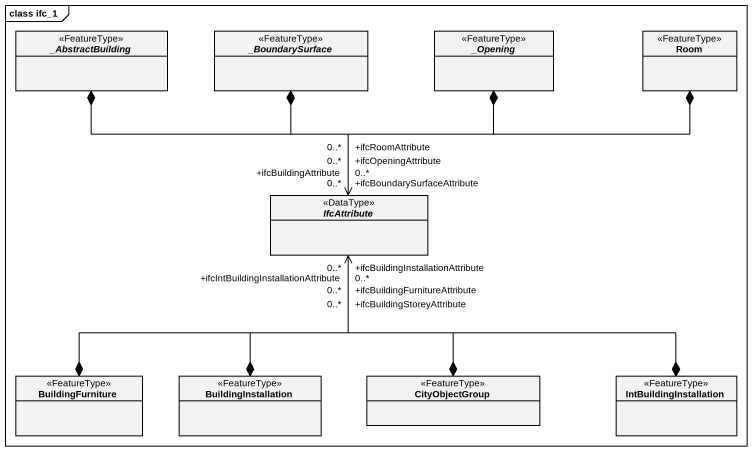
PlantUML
@startuml
mainframe class ifc_1
hide circle
hide empty members
abstract class "_AbstractBuilding" as AbstractBuilding <<FeatureType>>
abstract class "_BoundarySurface" as BoundarySurface <<FeatureType>>
abstract class "_Opening" as Opening <<FeatureType>>
class Room <<FeatureType>>
abstract class IfcAttribute <<DataType>>
class BuildingFurniture <<FeatureType>>
class BuildingInstallation <<FeatureType>>
class CityObjectGroup <<FeatureType>>
class IntBuildingInstallation <<FeatureType>>
IfcAttribute "+ifcBuildingAttribute\n0..*" <-up-* AbstractBuilding
IfcAttribute "+ifcBoundarySurfaceAttribute\n0..*" <-up-* BoundarySurface
IfcAttribute "+ifcOpeningAttribute\n0..*" <-up-* Opening
IfcAttribute "+ifcRoomAttribute\n0..*" <-right-* Room
IfcAttribute "+ifcBuildingFurnitureAttribute\n0..*" <--* BuildingFurniture
IfcAttribute "+ifcBuildingInstallationAttribute\n0..*" <--* BuildingInstallation
IfcAttribute "+ifcBuildingStoreyAttribute\n0..*" <--* CityObjectGroup
IfcAttribute "+ifcIntBuildingInstallationAttribute\n0..*" <-right-* IntBuildingInstallation
@enduml
